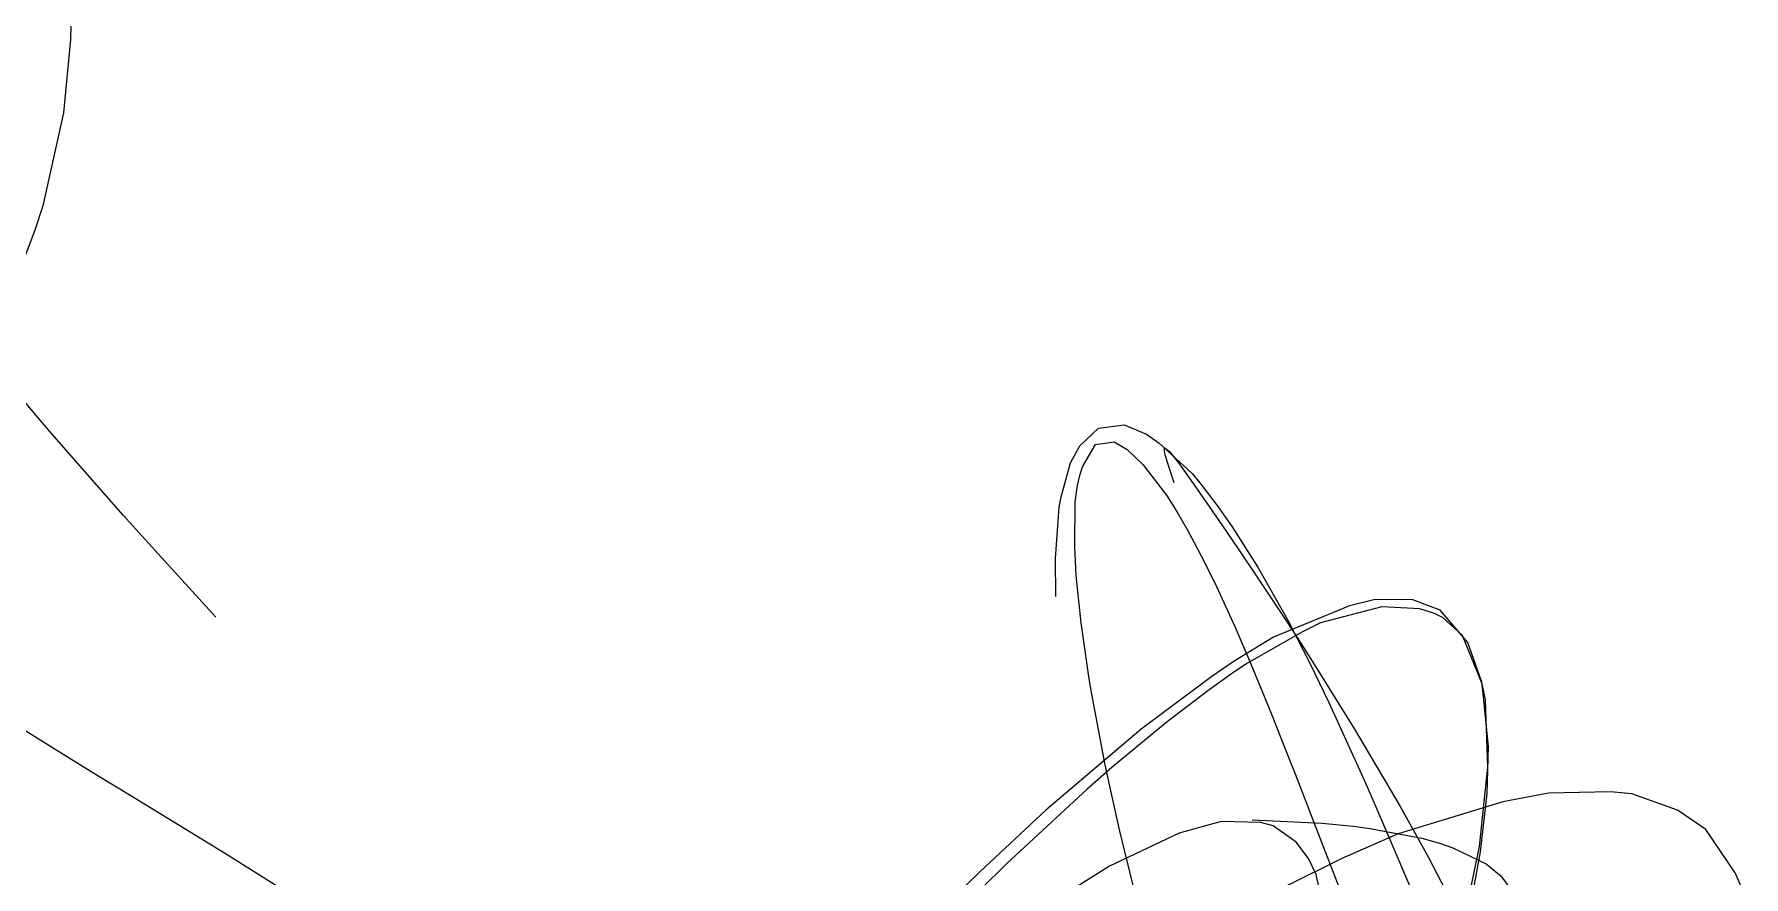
# Model space of a CAD drawing. Header units: metres. Extents: x -233 to 379, y -58 to 1087.
# Drawn here: x -38.68 to -5.27, y 5.09 to 21.56 of the extents above; entities that cross this region are included whole.
import ezdxf

# ---------------------------------------------------------------- set-up
doc = ezdxf.new("R2010")
doc.units = ezdxf.units.M

msp = doc.modelspace()

# ---------------------------------------------------------------- linework, layer by layer
for p, q in [((-37.958, 22.003, -1312.491), (-37.971, 21.455, -1311.778)), ((-37.971, 21.455, -1311.778), (-38.107, 20.026, -1310.138)), ((-38.107, 20.026, -1310.138), (-38.51, 18.203, -1308.503)), ((-38.51, 18.203, -1308.503), (-38.663, 17.729, -1308.173)), ((-38.663, 17.729, -1308.173), (-39.547, 15.401, -1306.793)), ((-38.634, 14.102, -1377.015), (-39.849, 15.556, -1377.394)), ((-38.333, 13.748, -1376.904), (-38.634, 14.102, -1377.015)), ((-36.938, 12.162, -1376.26), (-38.333, 13.748, -1376.904)), ((-18.244, 13.519, -1332.299), (-17.88, 13.86, -1334.701)), ((-17.88, 13.86, -1334.701), (-17.377, 13.926, -1337.397)), ((-17.377, 13.926, -1337.397), (-16.943, 13.747, -1339.399)), ((-16.943, 13.747, -1339.399), (-16.695, 13.57, -1340.455)), ((-18.426, 13.186, -1330.834), (-18.244, 13.519, -1332.299)), ((-18.191, 13.106, -1329.459), (-17.939, 13.54, -1332.125)), ((-17.939, 13.54, -1332.125), (-17.572, 13.597, -1334.876)), ((-17.572, 13.597, -1334.876), (-17.322, 13.447, -1336.425)), ((-17.322, 13.447, -1336.425), (-17.011, 13.152, -1338.191)), ((-16.695, 13.57, -1340.455), (-16.049, 12.973, -1343.067)), ((-16.598, 13.455, -1353.06), (-16.592, 13.473, -1353.751)), ((-16.576, 13.337, -1351.472), (-16.598, 13.455, -1353.06)), ((-16.592, 13.473, -1353.751), (-16.582, 13.474, -1354.201)), ((-16.582, 13.474, -1354.201), (-16.489, 13.404, -1356.521)), ((-16.489, 13.404, -1356.521), (-16.316, 13.182, -1358.492)), ((-18.609, 12.519, -1328.799), (-18.426, 13.186, -1330.834)), ((-18.24, 12.96, -1328.819), (-18.191, 13.106, -1329.459)), ((-17.011, 13.152, -1338.191), (-16.548, 12.553, -1340.61)), ((-16.566, 13.298, -1351.083), (-16.576, 13.337, -1351.472)), ((-16.539, 13.208, -1350.346), (-16.566, 13.298, -1351.083)), ((-16.403, 12.794, -1348.153), (-16.539, 13.208, -1350.346)), ((-16.316, 13.182, -1358.492), (-16.231, 13.064, -1359.164)), ((-16.231, 13.064, -1359.164), (-15.981, 12.713, -1360.816)), ((-18.332, 12.423, -1327.061), (-18.289, 12.744, -1328.03)), ((-18.289, 12.744, -1328.03), (-18.24, 12.96, -1328.819)), ((-16.049, 12.973, -1343.067), (-15.898, 12.792, -1343.638)), ((-15.981, 12.713, -1360.816), (-15.596, 12.159, -1362.757)), ((-15.898, 12.792, -1343.638), (-15.559, 12.353, -1344.898)), ((-18.647, 12.317, -1328.265), (-18.609, 12.519, -1328.799)), ((-18.342, 11.539, -1325.107), (-18.332, 12.423, -1327.061)), ((-16.548, 12.553, -1340.61), (-16.339, 12.219, -1341.628)), ((-36.322, 11.475, -1375.937), (-36.938, 12.162, -1376.26)), ((-18.717, 11.312, -1326.181), (-18.647, 12.317, -1328.265)), ((-16.339, 12.219, -1341.628), (-16.145, 11.881, -1342.552)), ((-15.596, 12.159, -1362.757), (-15.369, 11.828, -1363.669)), ((-15.559, 12.353, -1344.898), (-15.265, 11.931, -1345.964)), ((-16.145, 11.881, -1342.552), (-16.008, 11.627, -1343.197)), ((-15.369, 11.828, -1363.669), (-15.134, 11.483, -1364.517)), ((-15.265, 11.931, -1345.964), (-14.758, 11.13, -1347.759)), ((-35.129, 10.168, -1375.227), (-36.322, 11.475, -1375.937)), ((-18.314, 10.983, -1324.096), (-18.342, 11.539, -1325.107)), ((-16.008, 11.627, -1343.197), (-15.809, 11.241, -1344.117)), ((-15.134, 11.483, -1364.517), (-14.802, 10.991, -1365.6)), ((-18.712, 10.57, -1324.904), (-18.717, 11.312, -1326.181)), ((-15.809, 11.241, -1344.117), (-15.576, 10.767, -1345.174)), ((-14.758, 11.13, -1347.759), (-14.182, 10.11, -1349.739)), ((-18.221, 10.056, -1322.703), (-18.314, 10.983, -1324.096)), ((-15.576, 10.767, -1345.174), (-15.217, 9.988, -1346.778)), ((-14.802, 10.991, -1365.6), (-14.219, 10.111, -1367.274)), ((-12.977, 10.392, -1374.173), (-14.461, 9.779, -1374.063)), ((-12.344, 10.373, -1375.088), (-13.54, 10.056, -1375.17)), ((-12.471, 10.514, -1374.181), (-12.977, 10.392, -1374.173)), ((-11.739, 10.507, -1374.13), (-12.471, 10.514, -1374.181)), ((-11.602, 10.328, -1374.936), (-12.344, 10.373, -1375.088)), ((-11.201, 10.303, -1374.025), (-11.739, 10.507, -1374.13)), ((-18.069, 9.006, -1321.396), (-18.221, 10.056, -1322.703)), ((-14.219, 10.111, -1367.274), (-13.996, 9.768, -1367.832)), ((-14.182, 10.11, -1349.739), (-13.744, 9.253, -1351.212)), ((-13.54, 10.056, -1375.17), (-13.895, 9.882, -1375.16)), ((-11.315, 10.239, -1374.847), (-11.602, 10.328, -1374.936)), ((-11.144, 10.157, -1374.782), (-11.315, 10.239, -1374.847)), ((-10.664, 9.675, -1373.774), (-11.201, 10.303, -1374.025)), ((-10.767, 9.808, -1374.566), (-11.144, 10.157, -1374.782)), ((-14.461, 9.779, -1374.063), (-15.225, 9.307, -1373.95)), ((-15.217, 9.988, -1346.778), (-14.959, 9.393, -1347.908)), ((-13.895, 9.882, -1375.16), (-14.982, 9.261, -1375.09)), ((-13.996, 9.768, -1367.832), (-13.656, 9.236, -1368.637)), ((-10.382, 8.866, -1374.088), (-10.767, 9.808, -1374.566)), ((-14.959, 9.393, -1347.908), (-14.64, 8.624, -1349.291)), ((-10.388, 8.898, -1373.482), (-10.664, 9.675, -1373.774)), ((-15.278, 9.059, -1375.055), (-15.741, 8.729, -1374.994)), ((-15.225, 9.307, -1373.95), (-15.663, 9.006, -1373.872)), ((-14.982, 9.261, -1375.09), (-15.278, 9.059, -1375.055)), ((-13.744, 9.253, -1351.212), (-13.381, 8.5, -1352.413)), ((-13.656, 9.236, -1368.637), (-12.874, 7.981, -1370.331)), ((-18.03, 8.765, -1321.117), (-18.069, 9.006, -1321.396)), ((-17.753, 7.316, -1319.694), (-18.03, 8.765, -1321.117)), ((-15.663, 9.006, -1373.872), (-17.045, 7.976, -1373.591)), ((-15.741, 8.729, -1374.994), (-16.535, 8.125, -1374.867)), ((-10.315, 8.555, -1373.355), (-10.388, 8.898, -1373.482)), ((-10.256, 7.642, -1373.512), (-10.382, 8.866, -1374.088)), ((-37.996, 7.411, -1375.204), (-39.572, 8.391, -1376.262)), ((-14.64, 8.624, -1349.291), (-14.486, 8.242, -1349.949)), ((-13.381, 8.5, -1352.413), (-12.771, 7.169, -1354.411)), ((-10.273, 7.236, -1372.859), (-10.315, 8.555, -1373.355)), ((-16.535, 8.125, -1374.867), (-17.612, 7.236, -1374.655)), ((-14.486, 8.242, -1349.949), (-14.146, 7.382, -1351.39)), ((-17.045, 7.976, -1373.591), (-18.91, 6.396, -1373.117)), ((-12.874, 7.981, -1370.331), (-11.989, 6.481, -1371.995)), ((-37.417, 7.055, -1374.798), (-37.996, 7.411, -1375.204)), ((-14.146, 7.382, -1351.39), (-14.038, 7.104, -1351.843)), ((-10.281, 6.721, -1373.085), (-10.256, 7.642, -1373.512)), ((-36.823, 6.693, -1374.373), (-37.417, 7.055, -1374.798)), ((-17.612, 7.236, -1374.655), (-18.099, 6.805, -1374.541)), ((-17.66, 6.866, -1319.292), (-17.753, 7.316, -1319.694)), ((-14.038, 7.104, -1351.843), (-13.489, 5.684, -1354.122)), ((-12.771, 7.169, -1354.411), (-12.683, 6.97, -1354.692)), ((-10.435, 5.685, -1372.253), (-10.273, 7.236, -1372.859)), ((-34.959, 5.553, -1373.007), (-36.823, 6.693, -1374.373)), ((-18.099, 6.805, -1374.541), (-19.673, 5.352, -1374.127)), ((-17.465, 5.988, -1318.58), (-17.66, 6.866, -1319.292)), ((-12.683, 6.97, -1354.692), (-12.521, 6.599, -1355.213)), ((-10.414, 5.582, -1372.553), (-10.281, 6.721, -1373.085)), ((-9.085, 6.731, -1378.381), (-9.975, 6.562, -1378.607)), ((-7.872, 6.756, -1377.941), (-9.085, 6.731, -1378.381)), ((-7.458, 6.713, -1377.758), (-7.872, 6.756, -1377.941)), ((-6.562, 6.398, -1377.22), (-7.458, 6.713, -1377.758)), ((-18.91, 6.396, -1373.117), (-20.207, 5.186, -1372.717)), ((-12.521, 6.599, -1355.213), (-12.127, 5.687, -1356.472)), ((-9.975, 6.562, -1378.607), (-12.022, 5.935, -1378.966)), ((-11.989, 6.481, -1371.995), (-11.439, 5.486, -1372.913)), ((-6.014, 6.016, -1376.77), (-6.562, 6.398, -1377.22)), ((-15.485, 6.175, -1380.585), (-16.303, 5.949, -1380.836)), ((-14.713, 6.155, -1380.175), (-15.485, 6.175, -1380.585)), ((-14.879, 6.21, -1362.593), (-13.514, 6.145, -1363.801)), ((-14.469, 6.093, -1380.004), (-14.713, 6.155, -1380.175)), ((-14.014, 5.77, -1379.524), (-14.469, 6.093, -1380.004)), ((-13.514, 6.145, -1363.801), (-12.896, 6.082, -1364.323)), ((-12.896, 6.082, -1364.323), (-12.579, 6.038, -1364.585)), ((-12.579, 6.038, -1364.585), (-11.558, 5.851, -1365.412)), ((-5.436, 5.172, -1376.007), (-6.014, 6.016, -1376.77)), ((-16.303, 5.949, -1380.836), (-17.666, 5.302, -1381.052)), ((-17.061, 4.349, -1317.456), (-17.465, 5.988, -1318.58)), ((-13.775, 5.449, -1379.153), (-14.014, 5.77, -1379.524)), ((-13.489, 5.684, -1354.122), (-13.078, 4.631, -1355.782)), ((-12.022, 5.935, -1378.966), (-13.126, 5.45, -1379.058)), ((-12.127, 5.687, -1356.472), (-11.572, 4.393, -1358.216)), ((-11.558, 5.851, -1365.412), (-11.218, 5.752, -1365.675)), ((-11.218, 5.752, -1365.675), (-10.954, 5.658, -1365.875)), ((-10.865, 3.633, -1371.391), (-10.435, 5.685, -1372.253)), ((-33.241, 4.476, -1371.754), (-34.959, 5.553, -1373.007)), ((-19.673, 5.352, -1374.127), (-20.184, 4.849, -1373.967)), ((-13.126, 5.45, -1379.058), (-14.201, 4.916, -1379.1)), ((-13.627, 5.139, -1378.833), (-13.775, 5.449, -1379.153)), ((-11.439, 5.486, -1372.913), (-10.998, 4.645, -1373.603)), ((-10.954, 5.658, -1365.875), (-10.303, 5.347, -1366.355)), ((-10.616, 4.484, -1372.03), (-10.414, 5.582, -1372.553)), ((-10.303, 5.347, -1366.355), (-10.008, 5.104, -1366.557)), ((-20.207, 5.186, -1372.717), (-21.235, 4.18, -1372.362)), ((-17.666, 5.302, -1381.052), (-18.296, 4.906, -1381.079)), ((-13.456, 4.375, -1378.126), (-13.627, 5.139, -1378.833)), ((-10.008, 5.104, -1366.557), (-9.747, 4.739, -1366.722)), ((-5.269, 4.787, -1375.694), (-5.436, 5.172, -1376.007))]:
    msp.add_line(p, q)

doc.saveas('drawing.dxf')
